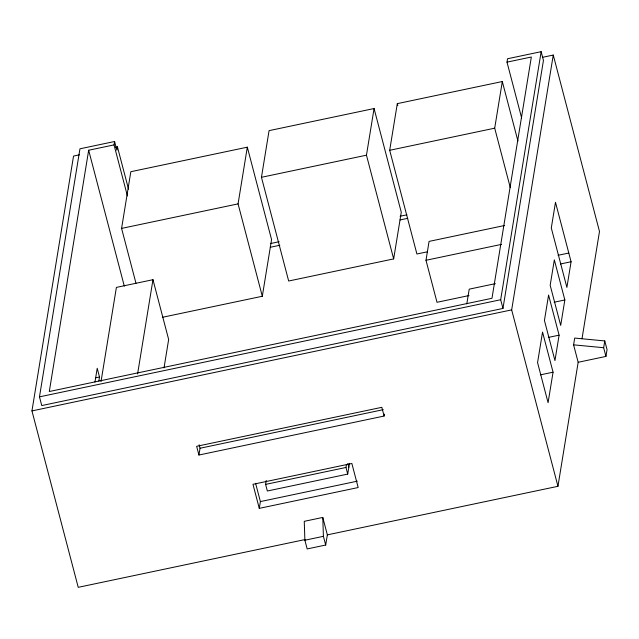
<?xml version="1.0" encoding="UTF-8"?>
<svg xmlns="http://www.w3.org/2000/svg" width="639" height="639" viewBox="0 0 639 639"><rect width="100%" height="100%" fill="white"/><g stroke="black" fill="none" stroke-linecap="round" stroke-linejoin="round"><path stroke-width="0.96" d="M304.939 539.588L78.23 587.329L31.95 410.909L73.533 156.076L79.388 154.838M521.64 117.975L506.999 62.143L507.55 58.748L541.161 51.671L543.446 60.393L502.965 308.445L41.759 405.573L39.474 396.859L79.955 148.799L114.589 141.507L116.873 150.221L117.424 146.826L115.475 147.242M114.589 141.507L114.03 144.893L88.661 150.237L49.291 391.515L491.974 298.293L531.344 57.015L506.999 62.143M94.971 382.05L97.216 368.288L99.5 377.01L98.861 380.94M135.979 283.253L121.586 228.403L130.835 171.707L247.317 147.178L271.559 239.569L262.309 296.264L162.322 317.311M101.026 381.579L116.394 287.398L152.969 279.698L168.656 339.493L164.015 367.944M137.601 373.879L152.969 279.698M262.309 296.264L238.067 203.873L247.317 147.178M384.43 414.096L384.111 416.037L198.929 455.032L200.039 448.251L199.12 444.768M261.455 177.299L269.067 130.644L374.071 108.534L401.276 212.252L393.664 258.907L288.668 281.016L261.455 177.299L366.459 155.189L374.071 108.534M259.282 508.364L252.972 484.306L351.857 463.483L358.167 487.541L259.282 508.364L260.392 501.583L255.592 483.3M349.469 463.363L347.712 474.09L267.342 491.016L265.608 484.394L266.247 480.456M427.603 251.758L416.908 254.01L389.694 150.293L397.306 103.638L502.31 81.528L517.933 141.067M325.69 545.035L327.352 534.867L322.775 517.43L304.26 521.336L304.883 540.219L307.175 548.933L325.69 545.035L323.406 536.321L322.775 517.43M347.712 474.09L345.979 467.468L346.458 464.521M469.002 295.561L437.012 302.295L425.989 260.281L429.073 241.398L504.674 225.479M510.313 187.722L494.698 128.183L502.31 81.528M466.813 303.884L469.21 289.155L495.361 283.652M502.965 308.445L500.68 299.731L541.161 51.671M327.352 534.867L557.951 486.303L511.671 309.891L553.262 55.05L542.543 57.31M553.062 372.186L548.078 402.698L537.567 362.601L542.543 332.088L553.062 372.186L540.394 374.853M559.101 335.156L554.956 360.588L544.436 320.49L548.581 295.058L559.101 335.156L548.382 337.416M564.844 299.963L560.699 325.395L550.179 285.298L554.332 259.865L564.844 299.963L554.125 302.223M571.082 261.75L566.897 287.414L551.297 227.971L555.491 202.307L571.082 261.75L560.363 264.003M578.167 362.281L573.59 344.844L574.701 338.063L604.766 340.93L607.05 349.645L605.94 356.426L578.167 362.281L557.951 486.303M582.001 338.766L599.486 231.47L553.262 55.05M605.94 356.426L603.655 347.712L604.766 340.93M389.694 150.293L494.698 128.183M121.586 228.403L238.067 203.873M270.393 243.571L279.171 241.718M400.086 216.254L406.907 214.816M270.305 247.269L279.81 245.264M400.022 219.952L407.77 218.314M425.989 260.281L501.591 244.362M558.079 255.288L568.798 253.036M95.602 377.825L99.5 377.01M39.474 396.859L500.68 299.731M31.95 410.909L511.671 309.891M200.039 448.251L383.272 409.663M265.608 484.394L345.979 467.468M260.392 501.583L357.337 481.167M304.883 540.219L323.406 536.321M573.59 344.844L603.655 347.712M397.306 103.638L397.809 105.555M366.459 155.189L393.664 258.907M384.111 416.037L381.826 407.323L196.644 446.318L198.929 455.032M347.848 463.427L348.838 467.205M117.424 146.826L128.535 189.168M114.03 144.893L127.417 195.917M88.661 150.237L124.309 286.128"/></g></svg>
